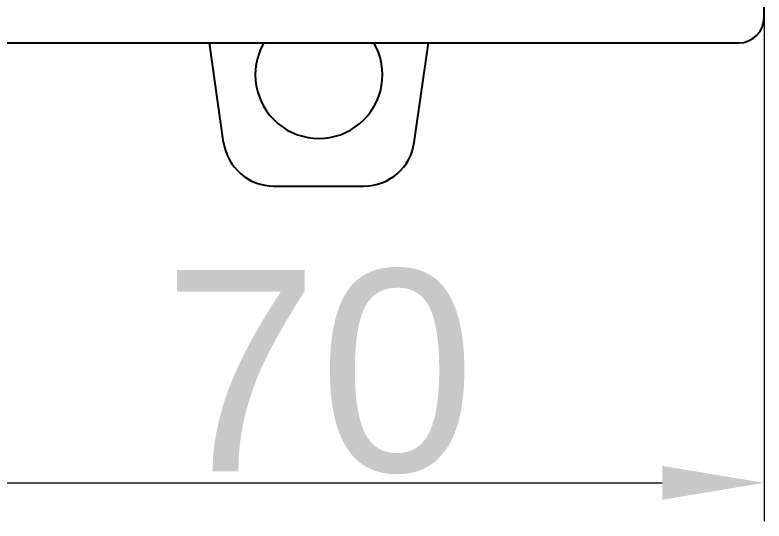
# Model space of a CAD drawing. Header units: millimetres. Extents: x 0 to 460316, y -63250 to 103204.
# Drawn here: x 204516.3 to 204575.1, y 47280.2 to 47320 of the extents above; entities that cross this region are included whole.
import ezdxf

# ---------------------------------------------------------------- set-up
doc = ezdxf.new("R2010")
doc.units = ezdxf.units.MM
doc.header["$LTSCALE"] = 25
doc.layers.add('02___PRT_ALL_AXES', color=7, linetype='Continuous')
doc.styles.add('样式 1', font='arial.ttf')
doc.dimstyles.new('标准12号', dxfattribs={"dimtxt": 10, "dimasz": 8, "dimexe": 3, "dimexo": 0, "dimtad": 1, "dimdec": 1, "dimdsep": 46, "dimtxsty": '样式 1', "dimcen": 0, "dimclrd": 256, "dimclre": 256, "dimclrt": 7, "dimadec": 0, "dimazin": 0, "dimtfac": 1, "dimtdec": 1, "dimtmove": 0, "dimatfit": 3, "dimfxl": 4, "dimlwd": 9, "dimlwe": 9, "dimarcsym": 0})

# ---------------------------------------------------------------- blocks, each defined once
blk = doc.blocks.new('*D418')
at = {"lineweight": 9}
for p, q in [((204505.15, 47319.796), (204505.15, 47280.226)), ((204575.15, 47319.796), (204575.15, 47280.226)), ((204513.15, 47283.226), (204567.15, 47283.226))]:
    blk.add_line(p, q, dxfattribs=at)
for points in [[(204513.15, 47284.559), (204513.15, 47281.893), (204505.15, 47283.226)], [(204567.15, 47284.559), (204567.15, 47281.893), (204575.15, 47283.226)]]:
    blk.add_solid(points)
at = {"layer": 'Defpoints', "color": 0}
for p in [(204505.15, 47319.796), (204575.15, 47319.796), (204575.15, 47283.226)]:
    blk.add_point(p, dxfattribs=at)
at = {"color": 7, "insert": (204540.15, 47291.935), "char_height": 10, "attachment_point": 5, "style": '样式 1'}
blk.add_mtext('{\\H1.58333x;70}', dxfattribs=at)

msp = doc.modelspace()

# ---------------------------------------------------------------- linework, layer by layer
at = {"color": 7, "linetype": 'Continuous'}
for p, q in [((204575.15, 47319.796), (204575.15, 47385.796)), ((204507.15, 47317.796), (204573.15, 47317.796)), ((204532.657, 47309.978), (204531.535, 47317.796)), ((204547.642, 47309.978), (204548.764, 47317.796)), ((204536.617, 47306.546), (204543.683, 47306.546))]:
    msp.add_line(p, q, dxfattribs=at)
for centre, radius, start, end in [((204573.15, 47319.796), 2, 270, 0), ((204536.617, 47310.546), 4, 188.16799, 270), ((204543.683, 47310.546), 4, 270, 351.83201)]:
    msp.add_arc(centre, radius, start, end, dxfattribs=at)
at = {"layer": '02___PRT_ALL_AXES', "color": 7, "linetype": 'Continuous'}
msp.add_arc((204540.15, 47315.296), 5, 149.80973, 30.19027, dxfattribs=at)

# ---------------------------------------------------------------- dimensions: what is measured, and where the dimension line sits
dim = msp.add_linear_dim(base=(204575.15, 47283.226), p1=(204505.15, 47319.796), p2=(204575.15, 47319.796), text='{\\H1.58333x;<>}', dimstyle='标准12号', override={"dimfxl": 3})
dim.commit()
dim.dimension.update_dxf_attribs({"geometry": '*D418', "text_midpoint": (204540.15, 47291.935)})

doc.saveas('drawing.dxf')
